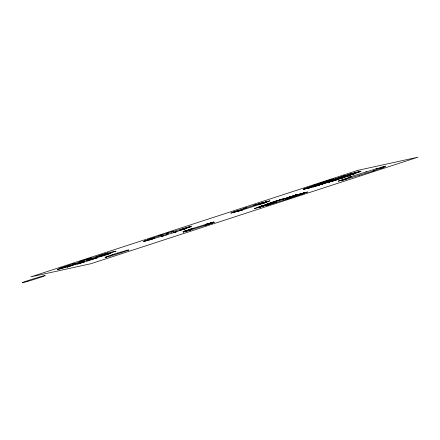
<?xml version="1.0" encoding="UTF-8"?>
<svg xmlns="http://www.w3.org/2000/svg" width="440" height="440" viewBox="0 0 440 440"><rect width="100%" height="100%" fill="white"/><g stroke="black" fill="none" stroke-linecap="round" stroke-linejoin="round"><path stroke-width="0.66" d="M239.272 210.59L238.15 211.03L240.73 210.21L239.234 210.689M124.218 251.664L127.826 250.355M128.359 250.085L128.315 250.124M105.699 257.268L105.21 257.367L106.057 257.191M207.658 224.505C210.584 223.657 201.801 226.155 207.928 224.477L211.216 223.344L207.812 224.378L208.879 224.07M209.836 223.438L213.813 222.03L212.685 222.42M321.943 183.623L322.218 183.469L311.916 186.923M206.25 225.071L188.991 230.434L190.102 230.06M128.09 250.047L128.392 249.986M185.422 231.253L186.703 230.813L186.043 231.006M105.336 257.334L105.034 257.367L105.771 257.257M302.088 193.523L304.623 192.588M180.593 229.724L190.899 226.694L179.421 230.527L180.373 230.164M127.331 250.212L128.436 250.069M343.415 176.154L344.867 175.505L333.658 179.355L329.709 180.461L333.751 178.981L324.627 181.819M346.043 175.373L351.456 173.558L348.667 174.597M105.182 257.329L107.426 256.377M124.014 251.73L121.116 252.698M325.655 182.6L326.227 182.358L307.197 188.546L303.204 189.47L313.385 186.291L307.692 188.018L308.764 187.622M127.199 250.245L117.86 252.945M189.915 230.087C193.138 228.839 185.317 231.704 189.321 230.131L188.232 230.505M213.736 222.233L210.128 223.416L210.496 223.311M261.861 203.434L261.564 203.549L263.412 202.978M107.696 256.273L112.585 254.623M206.344 224.989L205.546 225.192L207.13 224.73L206.454 224.983M311.135 187.27L307.389 188.584L321.651 183.843M301.851 194.013L303.776 193.397L298.694 194.887M271.348 203.836L266.596 205.546L276.254 202.054L265.271 205.827L265.975 205.629M349.327 174.757L342.21 177.144L358.105 171.82L360.894 171.221L346.539 175.857L351.098 174.548M266.811 205.315L273.636 202.829L259.182 207.416L261.971 206.431M271.695 203.803L290.939 197.94L287.177 198.897M241.516 210.149L242.913 209.66L238.563 211.118L265.149 202.691L261.965 203.528M241.307 210.161L240.064 210.546L242.545 209.693L236.698 211.607L239.333 210.7M238.601 210.793L232.689 212.669L236.357 211.42M209.418 223.377L210.474 223.031L208.648 223.641M212.009 222.613L207.851 223.889L210.87 223.003M127.952 250.299L127.996 250.283M193.281 228.365L184.377 231.264L187.38 230.389M267.031 204.715L268.538 204.237L263.082 205.981M271.992 202.67L272.652 202.439L268.23 203.615L277.09 201.08L274.236 201.79M294.971 195.344L298.32 194.249L289.207 197.505L294.998 195.393M260.079 203.605C261.877 202.895 254.958 205.359 259.826 203.731M347.264 175.082L331.705 180.329L343.255 176.341M344.449 176.055L336.694 178.849L356.736 172.112L349.602 174.531M120.962 252.747L121.264 252.654M112.58 254.623L117.629 253.017M120.972 252.747L115.049 254.628M324.159 183.112L313.11 187.006L319.413 185.157L317.394 185.603L329.159 181.423L332.129 180.56L320.903 184.575L334.708 180.219L333.009 180.785M213.697 222.294L208.797 223.867L211.926 222.915L210.98 223.163M304.332 192.797L299.343 194.409L299.75 194.31M254.694 205.062L256.432 204.507L253.765 205.431L254.227 205.304M332.31 181.137L328.339 182.364L338.338 179.256L336.644 179.817M210.281 223.24L209.149 223.652L212.382 222.574L211.024 222.981M269.329 203.792L270.105 203.528L259.518 206.646L275.77 201.619L272.162 202.73M181.561 229.471L191.51 226.116L171.166 232.155L173.52 231.237L172.134 231.6L167.145 233.167L168.586 232.964L166.518 233.717L167.75 233.338L160.924 235.087L158.532 235.917L161.755 235.054L147.796 239.641L151.63 238.42M106.53 257.087L110.308 256.041M191.153 229.037C192.22 228.657 187.149 230.28 189.959 229.383M295.543 195.751L294.965 195.987M343.299 179.977L347.292 178.574L338.118 181.214L350.774 176.841L348.205 177.48L348.639 177.326L375.221 169.125C373.802 169.488 380.028 167.53 376.811 168.641L377.542 168.443L376.211 168.916L385.347 166.149L384.054 166.59C384.896 166.474 380.606 167.728 381.233 167.635C376.893 169.054 385.468 166.419 380.996 167.86L385.132 166.678L379.594 168.674L381.656 168.102M234.878 211.943L237.501 211.096M258.902 203.995L267.548 201.405L264.996 202.296M187.946 230.544L183.271 232.078L185.746 231.275M188.084 230.527L188.496 230.389M295.823 195.118L286.457 198.341L286.138 198.413L296.18 194.843L285.654 198.473L286.545 198.209L289.883 196.856L283.635 199.056L283.162 199.172L285.543 198.248L281.105 199.766L284.587 198.418L279.928 199.755C287.089 197.725 272.767 202.356 280.06 200.129L279.378 200.206L280.209 199.76L275.286 201.3L276.232 201.014M235.032 211.844L230.852 213.125L237.738 210.986M295.861 195.162L298.353 194.37L294.943 195.553L302.027 193.325L293.661 196.169L305.316 192.538L301.422 193.842M107.696 256.278L107.421 256.372M187.539 230.681L185.708 231.204M210.848 223.322L208.802 224.043M186.544 230.978L188.37 230.401M210.287 223.482L212.097 222.921M145.613 240.647L144.474 241.06L150.799 238.887M146.779 240.361L154.319 237.952L143.523 241.588L148.989 239.795M184.195 231.512L183.117 231.875L185.79 231.055M258.671 204.028L257.587 204.358L262.18 202.829L244.772 208.241M262.834 203.049L261.531 203.472L266.519 201.955L262.839 203.082M309.606 187.242L315.166 185.504M276.26 200.954L278.317 200.464L272.487 202.197L273.482 201.971M210.166 223.328C214.627 221.887 209.325 223.657 211.167 223.031M210.705 223.316L208.945 223.938L210.26 223.586M238.271 210.777L239.388 210.403L236.984 211.151M184.052 231.528L187.473 230.389M208.571 223.696L207.856 223.938L209.33 223.361L206.003 224.461L208.027 223.691L207.262 223.922M301.67 193.705L296.648 195.311M299.668 194.585L300.68 194.227L299.739 194.507M301.719 194.106L300.768 194.409A8.85 0.281 -17.4 0 1 298.298 195.129L292.331 196.922L296.989 195.569M326.486 181.225L329.791 180.131L319.402 183.425L332.37 179.85L313.643 185.356L314.732 185.07M235.609 211.58L234.322 211.97L238.832 210.502L236.297 211.365M236.896 211.216L240.004 210.304L238.189 210.876M261.525 203.621L262.213 203.401M335.984 180.125L333.195 180.95L343.316 177.76L333.591 180.252L333.877 180.092L345.714 176.952L350.686 175.302L338.938 178.475L354.684 173.712L351.456 174.73M255.277 208.313L262.515 206.107M381.629 168.146L382.531 167.844L377.339 169.455C377.542 169.593 370.639 171.545 373.934 170.704L373.411 170.902L374.33 170.671L341.055 180.741L342.678 180.285M185.559 231.154L183.893 231.71L185.719 231.055M263.791 202.714L260.612 203.676L269.929 200.805L265.595 202.224M264.105 202.757L267.273 201.861L260.288 204.023L261.272 203.742M151.454 238.755L153.472 238.084L150.238 239.135M264.214 202.615L264.908 202.4M211.607 222.915L214.099 222.178L212.168 222.816M186.527 230.681L183.766 231.55L186.038 230.835M184.498 231.352L182.996 231.831L186.203 230.907M295.675 195.613L292.908 196.499L297.473 195.156M295.119 195.839L298.936 194.662M300.449 194.145L307.62 191.983L301.296 193.98M299.349 194.585L300.872 194.062M207.422 223.955L206.327 224.296L207.856 223.812L190.867 229.026L193.111 228.36M186.093 230.918L187.044 230.654L186.687 230.753M263.527 202.829L264.478 202.499M263.483 205.805L257.889 207.708L264.732 205.552L262.614 206.173M185.13 231.215L186.274 230.907M110.314 256.047L114.791 254.705M299.904 194.365L295.168 195.993L296.824 195.454M266.888 204.567L254.309 208.659L255.189 208.401M186.384 230.775L188.485 230.181L186.934 230.632M350.125 175.048L332.486 180.246L361.004 171.353L352.187 174.301M297.638 195.261L298.59 194.97M187.831 230.23L188.628 230.027L187.319 230.461M264.072 205.425L265.018 205.139M265.128 205.15L268.659 204.078L266.976 204.595M292.996 196.917L299.409 195.09L295.9 196.004M186.852 230.604L188.634 230.071L187.787 230.323M235.972 211.393L233.475 212.069L246.246 207.862L243.722 208.577L244.602 208.335M211.673 223.02L214.253 222.206L212.135 222.877M296.895 195.382L298.386 194.882M294.729 196.284L288.607 198.083L292.408 197.038M106.194 257.163L106.519 257.087M271.761 202.791L266.409 204.331L267.922 203.896M268.807 203.885L258.61 207.119L263.109 205.656M190.603 229.229L189.794 229.46M209.341 223.74L208.45 224.037L212.498 222.915L209.369 223.817M266.706 204.875L264.44 205.513M271.089 202.939L268.307 203.72M209.055 223.993L209.864 223.762M324.61 182.545L330.413 180.823L319.121 184.25M149.633 239.239L148.621 239.531L151.965 238.436L151.673 238.486M207.157 224.752L203.918 225.698L206.036 225.104M318.285 184.371L309.062 187.121L316.514 184.536L329.5 180.901L316.036 185.136M211.734 223.058L213.24 222.596L212.13 222.943M323.763 182.683L314.589 185.213M297.149 195.586L304.194 193.386L285.28 199.458L286.77 199.067M208.813 224.125L210.386 223.663L209.99 223.757M181.726 229.834L185.251 228.844L173.206 232.672L176.517 231.776L174.114 232.612L166.672 234.57L165.743 234.977L168.009 234.41L163.108 236.022L161.43 236.495L163.922 235.571L149.066 240.031L154.11 238.348L149.655 239.701L150.579 239.388L149.941 239.553M209.891 223.372L208.698 223.707M356.516 172.354L356.956 172.282M303.264 189.277L318.186 184.641L305.399 188.32L304.145 188.837L305.938 188.298L303.264 189.277M359.667 175.159L359.711 175.197M74.184 263.483L72.496 264.336L79.041 262.367L83.16 260.623L79.382 261.701L81.895 260.783L91.355 257.846L85.657 260.249L89.48 259.138L100.782 254.98L108.251 252.852L95.596 257.285L111.425 252.098L116.094 251.169L100.029 256.245L110.941 253.292L103.824 255.728L89.469 259.589L86.796 260.568L97.185 257.862L86.779 261.261L77.468 264.121L84.453 261.762L81.384 262.438L66.919 267.212L84.722 260.887L62.222 268.411L57.387 269.566L69.933 265.457L58.96 268.642L74.184 263.483M184.745 231.506L186.885 230.835C188.562 230.186 185.928 231.121 184.745 231.506M186.956 230.951L189.073 230.274L186.956 230.951M366.091 171.859L365.8 171.963L366.08 171.897M190.971 229.746L189.222 230.302L190.971 229.746M341.368 180.659L341.044 180.774L341.368 180.659M351.483 176.512L351.098 176.649L351.483 176.512M357.94 170.335L30.844 276.87L90.904 263.714L418 157.173L357.94 170.335M27.759 281.347A12.171 0.385 -17.4 0 0 45.232 275.534A12.171 0.385 -17.4 0 0 27.858 280.627A12.171 0.385 -17.4 0 0 27.759 281.347"/></g></svg>
